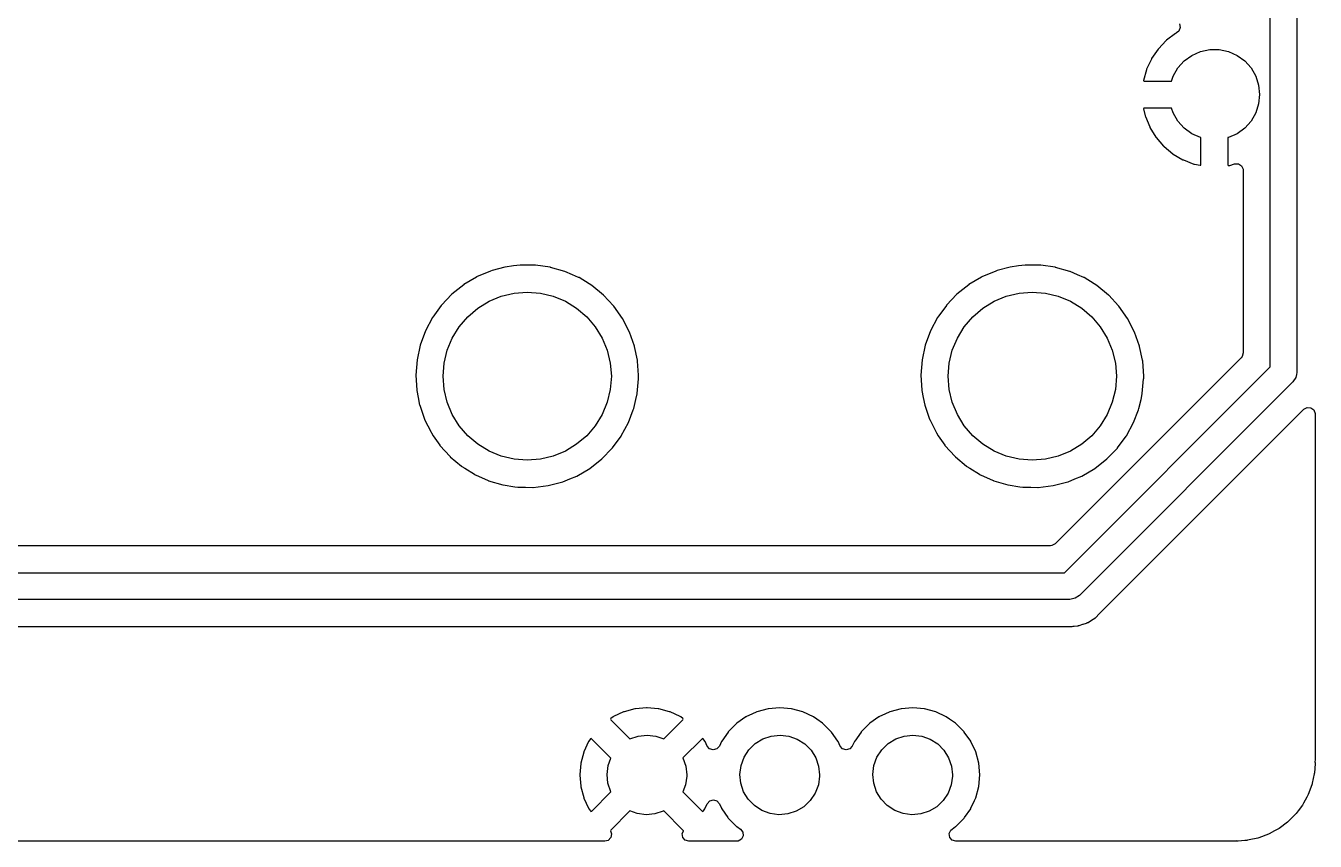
# Model space of a CAD drawing. Extents: x 191.4 to 239.9, y -111 to -57.3.
# Drawn here: x 215.64 to 239.89, y -110.97 to -95.63 of the extents above; entities that cross this region are included whole.
import ezdxf

# ---------------------------------------------------------------- set-up
doc = ezdxf.new("R2010")
doc.units = 0
doc.layers.add('BLACK', color=7, linetype='CONTINUOUS')

msp = doc.modelspace()

# ---------------------------------------------------------------- linework, layer by layer
at = {"layer": 'BLACK', "linetype": 'CONTINUOUS'}
for p, q in [((239.548, -90.6059), (239.548, -102.155)), ((239.048, -102.051), (239.048, -90.7095)), ((237.268, -95.7764), (237.097, -95.9043)), ((237.276, -95.7709), (237.268, -95.7764)), ((237.285, -95.7667), (237.276, -95.7709)), ((237.325, -95.7334), (237.285, -95.7667)), ((237.352, -95.6676), (237.325, -95.7334)), ((237.339, -95.5978), (237.352, -95.6676)), ((237.09, -95.9111), (236.943, -96.0651)), ((237.097, -95.9043), (237.09, -95.9111)), ((236.811, -96.258), (236.721, -96.4512)), ((236.816, -96.249), (236.811, -96.258)), ((236.936, -96.0731), (236.816, -96.249)), ((236.943, -96.0651), (236.936, -96.0731)), ((237.429, -96.2947), (237.573, -96.1903)), ((237.573, -96.1903), (237.735, -96.118)), ((237.735, -96.118), (237.909, -96.0811)), ((237.909, -96.0811), (238.087, -96.0811)), ((238.087, -96.0811), (238.261, -96.118)), ((238.261, -96.118), (238.423, -96.1903)), ((238.423, -96.1903), (238.567, -96.2947)), ((236.718, -96.4609), (236.662, -96.6606)), ((236.721, -96.4512), (236.718, -96.4609)), ((237.221, -96.5807), (237.31, -96.4268)), ((237.31, -96.4268), (237.429, -96.2947)), ((238.567, -96.2947), (238.686, -96.4268)), ((238.686, -96.4268), (238.775, -96.5807)), ((236.662, -96.6606), (236.664, -96.669)), ((236.664, -96.669), (236.676, -96.6724)), ((236.676, -96.6724), (237.192, -96.6724)), ((237.192, -96.6724), (237.221, -96.5807)), ((238.775, -96.5807), (238.829, -96.7497)), ((238.829, -96.7497), (238.848, -96.9264)), ((238.848, -96.9264), (238.829, -97.1031)), ((236.668, -97.1844), (236.666, -97.1944)), ((236.666, -97.1944), (236.697, -97.3288)), ((236.681, -97.1804), (236.668, -97.1844)), ((237.192, -97.1804), (236.681, -97.1804)), ((237.221, -97.2721), (237.192, -97.1804)), ((238.829, -97.1031), (238.775, -97.2721)), ((236.697, -97.3288), (236.7, -97.3387)), ((236.7, -97.3387), (236.78, -97.536)), ((237.31, -97.426), (237.221, -97.2721)), ((237.429, -97.5581), (237.31, -97.426)), ((238.686, -97.426), (238.567, -97.5581)), ((238.775, -97.2721), (238.686, -97.426)), ((236.78, -97.536), (236.784, -97.5452)), ((236.784, -97.5452), (236.896, -97.7268)), ((236.896, -97.7268), (236.902, -97.7351)), ((236.902, -97.7351), (237.041, -97.8961)), ((237.573, -97.6625), (237.429, -97.5581)), ((237.735, -97.7348), (237.573, -97.6625)), ((237.744, -97.7366), (237.735, -97.7348)), ((237.744, -98.2455), (237.744, -97.7366)), ((238.261, -97.7348), (238.252, -97.7366)), ((238.252, -97.7366), (238.252, -98.2449)), ((238.423, -97.6625), (238.261, -97.7348)), ((238.567, -97.5581), (238.423, -97.6625)), ((237.041, -97.8961), (237.049, -97.9033)), ((237.049, -97.9033), (237.212, -98.0393)), ((237.212, -98.0393), (237.221, -98.0452)), ((237.221, -98.0452), (237.405, -98.1527)), ((237.405, -98.1527), (237.414, -98.1571)), ((237.414, -98.1571), (237.613, -98.2331)), ((237.613, -98.2331), (237.623, -98.236)), ((237.623, -98.236), (237.726, -98.257)), ((237.726, -98.257), (237.74, -98.2558)), ((237.74, -98.2558), (237.744, -98.2455)), ((238.252, -98.2449), (238.256, -98.2588)), ((238.256, -98.2588), (238.269, -98.2608)), ((238.269, -98.2608), (238.276, -98.2599)), ((238.276, -98.2599), (238.286, -98.2578)), ((238.286, -98.2578), (238.377, -98.2306)), ((238.377, -98.2306), (238.448, -98.2302)), ((238.448, -98.2302), (238.508, -98.2682)), ((238.508, -98.2682), (238.538, -98.3327)), ((238.538, -98.3327), (238.539, -98.3513)), ((238.539, -98.3513), (238.539, -101.788)), ((224.812, -100.151), (224.657, -100.171)), ((224.936, -100.134), (224.812, -100.151)), ((224.94, -100.134), (224.936, -100.134)), ((224.936, -100.134), (224.936, -100.134)), ((224.944, -100.134), (224.94, -100.134)), ((225.076, -100.135), (224.944, -100.134)), ((224.944, -100.134), (224.944, -100.134)), ((225.225, -100.135), (225.076, -100.135)), ((225.229, -100.136), (225.225, -100.135)), ((225.503, -100.175), (225.229, -100.136)), ((234.312, -100.151), (234.157, -100.171)), ((234.436, -100.134), (234.312, -100.151)), ((234.44, -100.134), (234.436, -100.134)), ((234.436, -100.134), (234.436, -100.134)), ((234.444, -100.134), (234.44, -100.134)), ((234.576, -100.135), (234.444, -100.134)), ((234.444, -100.134), (234.444, -100.134)), ((234.725, -100.135), (234.576, -100.135)), ((234.729, -100.136), (234.725, -100.135)), ((235.003, -100.175), (234.729, -100.136)), ((224.117, -100.36), (223.879, -100.502)), ((224.12, -100.358), (224.117, -100.36)), ((224.383, -100.246), (224.12, -100.358)), ((224.409, -100.239), (224.383, -100.246)), ((224.653, -100.172), (224.409, -100.239)), ((224.657, -100.171), (224.653, -100.172)), ((224.653, -100.172), (224.653, -100.172)), ((225.507, -100.176), (225.503, -100.175)), ((225.503, -100.175), (225.503, -100.175)), ((225.511, -100.177), (225.507, -100.176)), ((225.777, -100.252), (225.511, -100.177)), ((225.511, -100.177), (225.511, -100.177)), ((225.781, -100.254), (225.777, -100.252)), ((225.777, -100.252), (225.777, -100.252)), ((225.923, -100.316), (225.781, -100.254)), ((226.038, -100.367), (225.923, -100.316)), ((226.042, -100.368), (226.038, -100.367)), ((226.038, -100.367), (226.038, -100.367)), ((226.046, -100.37), (226.042, -100.368)), ((226.236, -100.487), (226.046, -100.37)), ((226.046, -100.37), (226.046, -100.37)), ((233.617, -100.36), (233.379, -100.502)), ((233.62, -100.358), (233.617, -100.36)), ((233.883, -100.246), (233.62, -100.358)), ((233.909, -100.239), (233.883, -100.246)), ((234.153, -100.172), (233.909, -100.239)), ((234.157, -100.171), (234.153, -100.172)), ((234.153, -100.172), (234.153, -100.172)), ((235.007, -100.176), (235.003, -100.175)), ((235.003, -100.175), (235.003, -100.175)), ((235.011, -100.177), (235.007, -100.176)), ((235.277, -100.252), (235.011, -100.177)), ((235.011, -100.177), (235.011, -100.177)), ((235.281, -100.254), (235.277, -100.252)), ((235.277, -100.252), (235.277, -100.252)), ((235.423, -100.316), (235.281, -100.254)), ((235.538, -100.367), (235.423, -100.316)), ((235.542, -100.368), (235.538, -100.367)), ((235.538, -100.367), (235.538, -100.367)), ((235.546, -100.37), (235.542, -100.368)), ((235.736, -100.487), (235.546, -100.37)), ((235.546, -100.37), (235.546, -100.37)), ((223.876, -100.505), (223.653, -100.683)), ((223.879, -100.502), (223.876, -100.505)), ((223.879, -100.502), (223.879, -100.502)), ((224.824, -100.663), (225.072, -100.643)), ((225.072, -100.643), (225.319, -100.663)), ((226.285, -100.517), (226.236, -100.487)), ((226.506, -100.698), (226.285, -100.517)), ((233.376, -100.505), (233.153, -100.683)), ((233.379, -100.502), (233.376, -100.505)), ((233.379, -100.502), (233.379, -100.502)), ((234.324, -100.663), (234.572, -100.643)), ((234.572, -100.643), (234.819, -100.663)), ((235.785, -100.517), (235.736, -100.487)), ((236.006, -100.698), (235.785, -100.517)), ((223.455, -100.893), (223.293, -101.117)), ((223.457, -100.89), (223.455, -100.893)), ((223.455, -100.893), (223.455, -100.893)), ((223.653, -100.683), (223.457, -100.89)), ((224.142, -100.945), (224.353, -100.816)), ((224.353, -100.816), (224.583, -100.721)), ((224.583, -100.721), (224.824, -100.663)), ((225.319, -100.663), (225.56, -100.721)), ((225.56, -100.721), (225.79, -100.816)), ((225.79, -100.816), (226.001, -100.945)), ((226.509, -100.701), (226.506, -100.698)), ((226.695, -100.901), (226.509, -100.701)), ((226.509, -100.701), (226.509, -100.701)), ((232.955, -100.893), (232.793, -101.117)), ((232.957, -100.89), (232.955, -100.893)), ((232.955, -100.893), (232.955, -100.893)), ((233.153, -100.683), (232.957, -100.89)), ((233.642, -100.945), (233.853, -100.816)), ((233.853, -100.816), (234.083, -100.721)), ((234.083, -100.721), (234.324, -100.663)), ((234.819, -100.663), (235.06, -100.721)), ((235.06, -100.721), (235.29, -100.816)), ((235.29, -100.816), (235.501, -100.945)), ((236.009, -100.701), (236.006, -100.698)), ((236.195, -100.901), (236.009, -100.701)), ((236.009, -100.701), (236.009, -100.701)), ((223.291, -101.121), (223.157, -101.373)), ((223.293, -101.118), (223.291, -101.121)), ((223.293, -101.117), (223.293, -101.118)), ((223.792, -101.295), (223.953, -101.107)), ((223.953, -101.107), (224.142, -100.945)), ((226.001, -100.945), (226.19, -101.107)), ((226.19, -101.107), (226.351, -101.295)), ((226.7, -100.906), (226.695, -100.901)), ((226.864, -101.14), (226.7, -100.906)), ((232.791, -101.121), (232.657, -101.373)), ((232.793, -101.118), (232.791, -101.121)), ((232.793, -101.117), (232.793, -101.118)), ((233.292, -101.295), (233.453, -101.107)), ((233.453, -101.107), (233.642, -100.945)), ((235.501, -100.945), (235.69, -101.107)), ((235.69, -101.107), (235.851, -101.295)), ((236.2, -100.906), (236.195, -100.901)), ((236.364, -101.14), (236.2, -100.906)), ((223.157, -101.373), (223.059, -101.641)), ((223.662, -101.507), (223.792, -101.295)), ((226.351, -101.295), (226.481, -101.507)), ((226.995, -101.393), (226.864, -101.14)), ((232.657, -101.373), (232.559, -101.641)), ((233.162, -101.507), (233.292, -101.295)), ((235.851, -101.295), (235.981, -101.507)), ((236.495, -101.393), (236.364, -101.14)), ((223.567, -101.736), (223.662, -101.507)), ((226.481, -101.507), (226.576, -101.736)), ((227.09, -101.662), (226.995, -101.393)), ((233.067, -101.736), (233.162, -101.507)), ((235.981, -101.507), (236.076, -101.736)), ((236.59, -101.662), (236.495, -101.393)), ((223.059, -101.641), (222.999, -101.919)), ((223.509, -101.978), (223.567, -101.736)), ((226.576, -101.736), (226.634, -101.978)), ((227.091, -101.666), (227.09, -101.662)), ((227.144, -101.923), (227.091, -101.666)), ((232.559, -101.641), (232.499, -101.919)), ((233.009, -101.978), (233.067, -101.736)), ((236.076, -101.736), (236.134, -101.978)), ((236.591, -101.666), (236.59, -101.662)), ((236.644, -101.923), (236.591, -101.666)), ((238.519, -101.856), (238.502, -101.877)), ((238.539, -101.788), (238.519, -101.856)), ((222.999, -101.919), (222.976, -102.203)), ((223.49, -102.225), (223.509, -101.978)), ((226.634, -101.978), (226.654, -102.225)), ((227.148, -101.941), (227.144, -101.923)), ((227.166, -102.203), (227.148, -101.941)), ((232.499, -101.919), (232.476, -102.203)), ((232.99, -102.225), (233.009, -101.978)), ((238.502, -101.877), (235.003, -105.377)), ((235.177, -105.922), (239.048, -102.051)), ((236.134, -101.978), (236.154, -102.225)), ((236.648, -101.941), (236.644, -101.923)), ((236.667, -102.225), (236.648, -101.941)), ((222.976, -102.203), (222.993, -102.488)), ((223.509, -102.473), (223.49, -102.225)), ((226.654, -102.225), (226.634, -102.473)), ((227.147, -102.483), (227.166, -102.272)), ((227.167, -102.225), (227.166, -102.203)), ((227.166, -102.272), (227.167, -102.269)), ((227.166, -102.272), (227.166, -102.272)), ((227.167, -102.269), (227.167, -102.225)), ((232.476, -102.203), (232.493, -102.488)), ((233.009, -102.473), (232.99, -102.225)), ((239.474, -102.331), (235.457, -106.349)), ((236.154, -102.225), (236.134, -102.473)), ((236.647, -102.483), (236.666, -102.272)), ((236.666, -102.272), (236.667, -102.269)), ((236.666, -102.272), (236.666, -102.272)), ((236.667, -102.269), (236.667, -102.225)), ((239.528, -102.25), (239.474, -102.331)), ((239.474, -102.331), (239.474, -102.331)), ((239.54, -102.194), (239.528, -102.25)), ((239.548, -102.155), (239.54, -102.194)), ((239.548, -102.155), (239.548, -102.155)), ((222.993, -102.488), (222.994, -102.492)), ((222.994, -102.492), (222.994, -102.492)), ((222.994, -102.492), (223.02, -102.625)), ((223.567, -102.714), (223.509, -102.473)), ((226.634, -102.473), (226.576, -102.714)), ((227.117, -102.66), (227.14, -102.557)), ((227.14, -102.557), (227.141, -102.553)), ((227.14, -102.557), (227.14, -102.557)), ((227.141, -102.553), (227.147, -102.483)), ((232.493, -102.488), (232.494, -102.492)), ((232.494, -102.492), (232.494, -102.492)), ((232.494, -102.492), (232.52, -102.625)), ((233.067, -102.714), (233.009, -102.473)), ((236.134, -102.473), (236.076, -102.714)), ((236.617, -102.66), (236.64, -102.557)), ((236.64, -102.557), (236.641, -102.553)), ((236.64, -102.557), (236.64, -102.557)), ((236.641, -102.553), (236.647, -102.483)), ((223.02, -102.625), (223.048, -102.767)), ((223.048, -102.767), (223.049, -102.772)), ((223.049, -102.772), (223.049, -102.772)), ((223.049, -102.772), (223.139, -103.033)), ((223.662, -102.943), (223.567, -102.714)), ((226.576, -102.714), (226.481, -102.943)), ((227.076, -102.835), (227.078, -102.831)), ((227.078, -102.831), (227.117, -102.66)), ((232.52, -102.625), (232.548, -102.767)), ((232.548, -102.767), (232.549, -102.772)), ((232.549, -102.772), (232.549, -102.772)), ((232.549, -102.772), (232.639, -103.033)), ((233.162, -102.943), (233.067, -102.714)), ((236.076, -102.714), (235.981, -102.943)), ((236.576, -102.835), (236.578, -102.831)), ((236.578, -102.831), (236.617, -102.66)), ((239.678, -102.847), (239.74, -102.813)), ((239.74, -102.813), (239.811, -102.818)), ((239.811, -102.818), (239.868, -102.86)), ((223.139, -103.033), (223.14, -103.037)), ((223.14, -103.037), (223.142, -103.041)), ((223.142, -103.041), (223.262, -103.279)), ((223.792, -103.155), (223.662, -102.943)), ((226.481, -102.943), (226.351, -103.155)), ((226.977, -103.097), (227.066, -102.86)), ((227.066, -102.86), (227.076, -102.835)), ((227.076, -102.835), (227.076, -102.835)), ((232.639, -103.033), (232.64, -103.037)), ((232.64, -103.037), (232.642, -103.041)), ((232.642, -103.041), (232.762, -103.279)), ((233.292, -103.155), (233.162, -102.943)), ((235.826, -106.699), (239.678, -102.847)), ((235.981, -102.943), (235.851, -103.155)), ((236.477, -103.097), (236.566, -102.86)), ((236.566, -102.86), (236.576, -102.835)), ((236.576, -102.835), (236.576, -102.835)), ((239.868, -102.86), (239.893, -102.927)), ((239.893, -102.927), (239.893, -102.936)), ((239.893, -102.936), (239.893, -109.431)), ((223.262, -103.279), (223.268, -103.292)), ((223.268, -103.292), (223.304, -103.344)), ((223.953, -103.344), (223.792, -103.155)), ((226.351, -103.155), (226.19, -103.344)), ((226.841, -103.348), (226.977, -103.097)), ((232.762, -103.279), (232.768, -103.292)), ((232.768, -103.292), (232.804, -103.344)), ((233.453, -103.344), (233.292, -103.155)), ((235.851, -103.155), (235.69, -103.344)), ((236.341, -103.348), (236.477, -103.097)), ((223.304, -103.344), (223.425, -103.521)), ((223.425, -103.521), (223.429, -103.527)), ((223.429, -103.527), (223.621, -103.738)), ((224.142, -103.505), (223.953, -103.344)), ((224.353, -103.635), (224.142, -103.505)), ((226.001, -103.505), (225.79, -103.635)), ((226.19, -103.344), (226.001, -103.505)), ((226.675, -103.574), (226.838, -103.351)), ((226.838, -103.351), (226.841, -103.348)), ((232.804, -103.344), (232.925, -103.521)), ((232.925, -103.521), (232.929, -103.527)), ((232.929, -103.527), (233.121, -103.738)), ((233.642, -103.505), (233.453, -103.344)), ((233.853, -103.635), (233.642, -103.505)), ((235.501, -103.505), (235.29, -103.635)), ((235.69, -103.344), (235.501, -103.505)), ((236.175, -103.574), (236.338, -103.351)), ((236.338, -103.351), (236.341, -103.348)), ((223.621, -103.738), (223.625, -103.74)), ((223.625, -103.74), (223.837, -103.918)), ((224.583, -103.73), (224.353, -103.635)), ((224.824, -103.788), (224.583, -103.73)), ((225.072, -103.807), (224.824, -103.788)), ((225.319, -103.788), (225.072, -103.807)), ((225.56, -103.73), (225.319, -103.788)), ((225.79, -103.635), (225.56, -103.73)), ((226.249, -103.958), (226.474, -103.782)), ((226.474, -103.782), (226.672, -103.578)), ((226.672, -103.578), (226.675, -103.574)), ((226.675, -103.574), (226.675, -103.574)), ((233.121, -103.738), (233.125, -103.74)), ((233.125, -103.74), (233.337, -103.918)), ((234.083, -103.73), (233.853, -103.635)), ((234.324, -103.788), (234.083, -103.73)), ((234.572, -103.807), (234.324, -103.788)), ((234.819, -103.788), (234.572, -103.807)), ((235.06, -103.73), (234.819, -103.788)), ((235.29, -103.635), (235.06, -103.73)), ((235.749, -103.958), (235.974, -103.782)), ((235.974, -103.782), (236.172, -103.578)), ((236.172, -103.578), (236.175, -103.574)), ((236.175, -103.574), (236.175, -103.574)), ((223.837, -103.918), (223.837, -103.918)), ((223.837, -103.918), (223.84, -103.92)), ((223.84, -103.92), (223.896, -103.956)), ((223.896, -103.956), (224.078, -104.07)), ((226.003, -104.102), (226.249, -103.958)), ((233.337, -103.918), (233.337, -103.918)), ((233.337, -103.918), (233.34, -103.92)), ((233.34, -103.92), (233.396, -103.956)), ((233.396, -103.956), (233.578, -104.07)), ((235.503, -104.102), (235.749, -103.958)), ((224.078, -104.07), (224.078, -104.07)), ((224.078, -104.07), (224.081, -104.072)), ((224.081, -104.072), (224.152, -104.104)), ((224.152, -104.104), (224.337, -104.187)), ((224.337, -104.187), (224.337, -104.187)), ((224.337, -104.187), (224.341, -104.189)), ((224.341, -104.189), (224.345, -104.19)), ((224.345, -104.19), (224.345, -104.19)), ((224.345, -104.19), (224.61, -104.269)), ((224.61, -104.269), (224.61, -104.269)), ((224.61, -104.269), (224.615, -104.27)), ((224.615, -104.27), (224.619, -104.271)), ((224.619, -104.271), (224.619, -104.271)), ((224.619, -104.271), (224.837, -104.304)), ((225.181, -104.318), (225.464, -104.283)), ((225.464, -104.283), (225.74, -104.211)), ((225.74, -104.211), (225.744, -104.209)), ((225.744, -104.209), (225.872, -104.157)), ((225.744, -104.209), (225.744, -104.209)), ((225.872, -104.157), (226.003, -104.102)), ((233.578, -104.07), (233.578, -104.07)), ((233.578, -104.07), (233.581, -104.072)), ((233.581, -104.072), (233.652, -104.104)), ((233.652, -104.104), (233.837, -104.187)), ((233.837, -104.187), (233.837, -104.187)), ((233.837, -104.187), (233.841, -104.189)), ((233.841, -104.189), (233.845, -104.19)), ((233.845, -104.19), (233.845, -104.19)), ((233.845, -104.19), (234.11, -104.269)), ((234.11, -104.269), (234.11, -104.269)), ((234.11, -104.269), (234.115, -104.27)), ((234.115, -104.27), (234.119, -104.271)), ((234.119, -104.271), (234.119, -104.271)), ((234.119, -104.271), (234.337, -104.304)), ((234.681, -104.318), (234.964, -104.283)), ((234.964, -104.283), (235.24, -104.211)), ((235.24, -104.211), (235.244, -104.209)), ((235.244, -104.209), (235.372, -104.157)), ((235.244, -104.209), (235.244, -104.209)), ((235.372, -104.157), (235.503, -104.102)), ((224.837, -104.304), (224.896, -104.313)), ((224.896, -104.313), (225.041, -104.315)), ((225.041, -104.315), (225.177, -104.318)), ((225.177, -104.318), (225.177, -104.318)), ((225.177, -104.318), (225.181, -104.318)), ((234.337, -104.304), (234.396, -104.313)), ((234.396, -104.313), (234.541, -104.315)), ((234.541, -104.315), (234.677, -104.318)), ((234.677, -104.318), (234.677, -104.318)), ((234.677, -104.318), (234.681, -104.318)), ((234.914, -105.413), (205.066, -105.413)), ((234.941, -105.411), (234.914, -105.413)), ((235.003, -105.377), (234.941, -105.411)), ((204.999, -105.922), (235.177, -105.922)), ((235.28, -106.422), (205.103, -106.422)), ((235.376, -106.403), (235.28, -106.422)), ((235.457, -106.349), (235.376, -106.403)), ((235.457, -106.349), (235.457, -106.349)), ((235.77, -106.758), (235.823, -106.702)), ((235.823, -106.702), (235.826, -106.699)), ((205.365, -106.93), (235.213, -106.93)), ((235.213, -106.93), (235.232, -106.932)), ((235.232, -106.932), (235.246, -106.934)), ((235.246, -106.934), (235.246, -106.934)), ((235.246, -106.934), (235.254, -106.935)), ((235.254, -106.935), (235.261, -106.935)), ((235.261, -106.935), (235.306, -106.931)), ((235.261, -106.935), (235.261, -106.935)), ((235.306, -106.931), (235.316, -106.93)), ((235.316, -106.93), (235.324, -106.93)), ((235.324, -106.93), (235.338, -106.929)), ((235.338, -106.929), (235.353, -106.927)), ((235.353, -106.927), (235.357, -106.927)), ((235.357, -106.927), (235.423, -106.921)), ((235.423, -106.921), (235.423, -106.921)), ((235.423, -106.921), (235.43, -106.921)), ((235.43, -106.921), (235.437, -106.919)), ((235.437, -106.919), (235.443, -106.917)), ((235.443, -106.917), (235.449, -106.916)), ((235.449, -106.916), (235.456, -106.915)), ((235.456, -106.915), (235.525, -106.89)), ((235.525, -106.89), (235.529, -106.889)), ((235.529, -106.889), (235.591, -106.869)), ((235.591, -106.869), (235.598, -106.866)), ((235.591, -106.869), (235.591, -106.869)), ((235.598, -106.866), (235.604, -106.863)), ((235.604, -106.863), (235.61, -106.86)), ((235.61, -106.86), (235.615, -106.857)), ((235.615, -106.857), (235.622, -106.855)), ((235.622, -106.855), (235.683, -106.815)), ((235.683, -106.815), (235.687, -106.812)), ((235.687, -106.812), (235.749, -106.775)), ((235.749, -106.775), (235.758, -106.767)), ((235.758, -106.767), (235.761, -106.765)), ((235.758, -106.767), (235.758, -106.767)), ((235.761, -106.765), (235.764, -106.762)), ((235.764, -106.762), (235.77, -106.758)), ((226.686, -108.635), (226.644, -108.664)), ((226.695, -108.629), (226.686, -108.635)), ((226.885, -108.541), (226.695, -108.629)), ((226.895, -108.537), (226.885, -108.541)), ((227.097, -108.483), (226.895, -108.537)), ((227.108, -108.481), (227.097, -108.483)), ((227.316, -108.463), (227.108, -108.481)), ((227.327, -108.463), (227.316, -108.463)), ((227.535, -108.481), (227.327, -108.463)), ((227.546, -108.483), (227.535, -108.481)), ((227.748, -108.537), (227.546, -108.483)), ((227.758, -108.541), (227.748, -108.537)), ((227.948, -108.629), (227.758, -108.541)), ((227.958, -108.635), (227.948, -108.629)), ((227.998, -108.663), (227.958, -108.635)), ((229.185, -108.634), (229.014, -108.754)), ((229.19, -108.631), (229.185, -108.634)), ((229.185, -108.634), (229.185, -108.634)), ((229.195, -108.629), (229.19, -108.631)), ((229.296, -108.582), (229.195, -108.629)), ((229.195, -108.629), (229.195, -108.629)), ((229.39, -108.538), (229.296, -108.582)), ((229.602, -108.481), (229.39, -108.538)), ((229.822, -108.462), (229.602, -108.481)), ((230.041, -108.481), (229.822, -108.462)), ((230.254, -108.538), (230.041, -108.481)), ((230.453, -108.631), (230.254, -108.538)), ((230.516, -108.675), (230.453, -108.631)), ((231.685, -108.634), (231.514, -108.754)), ((231.69, -108.631), (231.685, -108.634)), ((231.685, -108.634), (231.685, -108.634)), ((231.695, -108.629), (231.69, -108.631)), ((231.796, -108.582), (231.695, -108.629)), ((231.695, -108.629), (231.695, -108.629)), ((231.89, -108.538), (231.796, -108.582)), ((232.102, -108.481), (231.89, -108.538)), ((232.322, -108.462), (232.102, -108.481)), ((232.541, -108.481), (232.322, -108.462)), ((232.754, -108.538), (232.541, -108.481)), ((232.953, -108.631), (232.754, -108.538)), ((233.016, -108.675), (232.953, -108.631)), ((226.644, -108.664), (226.636, -108.674)), ((226.636, -108.674), (226.643, -108.687)), ((226.643, -108.687), (227.002, -109.047)), ((227.64, -109.047), (228.001, -108.687)), ((228.007, -108.675), (227.998, -108.663)), ((228.001, -108.687), (228.007, -108.675)), ((229.01, -108.757), (228.854, -108.913)), ((229.014, -108.754), (229.01, -108.757)), ((229.014, -108.754), (229.014, -108.754)), ((230.626, -108.752), (230.516, -108.675)), ((230.634, -108.757), (230.626, -108.752)), ((230.789, -108.913), (230.634, -108.757)), ((231.51, -108.757), (231.354, -108.913)), ((231.514, -108.754), (231.51, -108.757)), ((231.514, -108.754), (231.514, -108.754)), ((233.126, -108.752), (233.016, -108.675)), ((233.134, -108.757), (233.126, -108.752)), ((233.289, -108.913), (233.134, -108.757)), ((226.226, -109.099), (226.137, -109.288)), ((226.231, -109.089), (226.226, -109.099)), ((226.259, -109.049), (226.231, -109.089)), ((226.271, -109.04), (226.259, -109.049)), ((226.283, -109.046), (226.271, -109.04)), ((226.644, -109.407), (226.283, -109.046)), ((227.002, -109.047), (227.161, -108.993)), ((227.002, -109.047), (227.002, -109.047)), ((227.161, -108.993), (227.327, -108.975)), ((227.327, -108.975), (227.493, -108.995)), ((227.493, -108.995), (227.64, -109.047)), ((228.359, -109.047), (228, -109.406)), ((228.373, -109.04), (228.359, -109.047)), ((228.383, -109.048), (228.373, -109.04)), ((228.412, -109.089), (228.383, -109.048)), ((228.418, -109.099), (228.412, -109.089)), ((228.457, -109.184), (228.418, -109.099)), ((228.725, -109.098), (228.686, -109.184)), ((228.728, -109.094), (228.725, -109.098)), ((228.725, -109.098), (228.725, -109.098)), ((228.731, -109.089), (228.728, -109.094)), ((228.851, -108.918), (228.731, -109.089)), ((228.854, -108.913), (228.851, -108.918)), ((228.851, -108.918), (228.851, -108.918)), ((229.24, -109.251), (229.36, -109.134)), ((229.36, -109.134), (229.502, -109.047)), ((229.502, -109.047), (229.661, -108.993)), ((229.661, -108.993), (229.827, -108.975)), ((229.827, -108.975), (229.993, -108.995)), ((229.993, -108.995), (230.15, -109.051)), ((230.15, -109.051), (230.292, -109.141)), ((230.793, -108.918), (230.789, -108.913)), ((230.913, -109.089), (230.793, -108.918)), ((230.793, -108.918), (230.793, -108.918)), ((230.916, -109.094), (230.913, -109.089)), ((230.918, -109.098), (230.916, -109.094)), ((230.957, -109.183), (230.918, -109.098)), ((230.918, -109.098), (230.918, -109.098)), ((231.225, -109.098), (231.186, -109.183)), ((231.228, -109.094), (231.225, -109.098)), ((231.225, -109.098), (231.225, -109.098)), ((231.231, -109.089), (231.228, -109.094)), ((231.351, -108.918), (231.231, -109.089)), ((231.354, -108.913), (231.351, -108.918)), ((231.351, -108.918), (231.351, -108.918)), ((231.74, -109.251), (231.86, -109.134)), ((231.86, -109.134), (232.002, -109.047)), ((232.002, -109.047), (232.161, -108.993)), ((232.161, -108.993), (232.327, -108.975)), ((232.327, -108.975), (232.493, -108.995)), ((232.493, -108.995), (232.65, -109.051)), ((232.65, -109.051), (232.792, -109.141)), ((233.293, -108.918), (233.289, -108.913)), ((233.413, -109.089), (233.293, -108.918)), ((233.293, -108.918), (233.293, -108.918)), ((233.416, -109.094), (233.413, -109.089)), ((233.418, -109.098), (233.416, -109.094)), ((233.418, -109.099), (233.418, -109.098)), ((233.418, -109.098), (233.418, -109.098)), ((233.509, -109.293), (233.418, -109.099)), ((226.134, -109.299), (226.079, -109.501)), ((226.137, -109.288), (226.134, -109.299)), ((228.502, -109.236), (228.457, -109.184)), ((228.57, -109.256), (228.502, -109.236)), ((228.639, -109.237), (228.57, -109.256)), ((228.686, -109.184), (228.639, -109.237)), ((229.15, -109.392), (229.24, -109.251)), ((230.292, -109.141), (230.409, -109.259)), ((230.409, -109.259), (230.498, -109.401)), ((231.003, -109.235), (230.957, -109.183)), ((231.071, -109.256), (231.003, -109.235)), ((231.139, -109.236), (231.071, -109.256)), ((231.186, -109.183), (231.139, -109.236)), ((231.65, -109.392), (231.74, -109.251)), ((232.792, -109.141), (232.909, -109.259)), ((232.909, -109.259), (232.998, -109.401)), ((233.566, -109.506), (233.509, -109.293)), ((226.078, -109.511), (226.059, -109.72)), ((226.079, -109.501), (226.078, -109.511)), ((226.572, -109.715), (226.593, -109.549)), ((226.593, -109.549), (226.644, -109.407)), ((228, -109.406), (228.053, -109.559)), ((228.053, -109.559), (228.072, -109.725)), ((229.072, -109.715), (229.093, -109.549)), ((229.093, -109.549), (229.15, -109.392)), ((230.498, -109.401), (230.553, -109.559)), ((230.553, -109.559), (230.572, -109.725)), ((231.572, -109.715), (231.593, -109.549)), ((231.593, -109.549), (231.65, -109.392)), ((232.998, -109.401), (233.053, -109.559)), ((233.053, -109.559), (233.072, -109.725)), ((233.585, -109.725), (233.566, -109.506)), ((239.891, -109.515), (239.879, -109.684)), ((239.892, -109.45), (239.888, -109.474)), ((239.888, -109.474), (239.889, -109.483)), ((239.889, -109.483), (239.889, -109.483)), ((239.889, -109.483), (239.89, -109.489)), ((239.89, -109.489), (239.891, -109.515)), ((239.893, -109.431), (239.892, -109.45)), ((226.059, -109.72), (226.059, -109.731)), ((226.059, -109.731), (226.078, -109.939)), ((226.588, -109.881), (226.572, -109.715)), ((228.071, -109.746), (228.048, -109.912)), ((228.072, -109.725), (228.071, -109.746)), ((229.088, -109.881), (229.072, -109.715)), ((230.571, -109.746), (230.548, -109.912)), ((230.572, -109.725), (230.571, -109.746)), ((231.588, -109.881), (231.572, -109.715)), ((233.071, -109.746), (233.048, -109.912)), ((233.072, -109.725), (233.071, -109.746)), ((233.566, -109.945), (233.585, -109.725)), ((239.876, -109.702), (239.838, -109.877)), ((239.879, -109.684), (239.876, -109.702)), ((226.078, -109.939), (226.079, -109.95)), ((226.079, -109.95), (226.134, -110.152)), ((226.284, -110.404), (226.643, -110.044)), ((226.641, -110.04), (226.588, -109.881)), ((226.643, -110.044), (226.641, -110.04)), ((228.048, -109.912), (227.998, -110.043)), ((227.998, -110.043), (228.36, -110.404)), ((229.141, -110.04), (229.088, -109.881)), ((229.227, -110.183), (229.141, -110.04)), ((230.489, -110.068), (230.396, -110.207)), ((230.548, -109.912), (230.489, -110.068)), ((231.641, -110.04), (231.588, -109.881)), ((231.727, -110.183), (231.641, -110.04)), ((232.989, -110.068), (232.896, -110.207)), ((233.048, -109.912), (232.989, -110.068)), ((233.509, -110.157), (233.566, -109.945)), ((239.754, -110.108), (239.735, -110.143)), ((239.761, -110.092), (239.754, -110.108)), ((239.83, -109.909), (239.761, -110.092)), ((239.835, -109.892), (239.83, -109.909)), ((239.838, -109.877), (239.835, -109.892)), ((226.134, -110.152), (226.137, -110.162)), ((226.137, -110.162), (226.226, -110.352)), ((226.226, -110.352), (226.231, -110.361)), ((228.412, -110.361), (228.418, -110.352)), ((228.418, -110.352), (228.457, -110.267)), ((228.457, -110.267), (228.504, -110.213)), ((228.504, -110.213), (228.572, -110.194)), ((228.572, -110.194), (228.64, -110.214)), ((228.64, -110.214), (228.686, -110.267)), ((228.686, -110.267), (228.725, -110.352)), ((228.725, -110.352), (228.725, -110.352)), ((228.725, -110.352), (228.728, -110.357)), ((229.344, -110.303), (229.227, -110.183)), ((229.483, -110.395), (229.344, -110.303)), ((230.275, -110.323), (230.131, -110.408)), ((230.396, -110.207), (230.275, -110.323)), ((231.844, -110.303), (231.727, -110.183)), ((231.983, -110.395), (231.844, -110.303)), ((232.775, -110.323), (232.631, -110.408)), ((232.896, -110.207), (232.775, -110.323)), ((233.416, -110.357), (233.418, -110.352)), ((233.418, -110.352), (233.487, -110.204)), ((233.418, -110.352), (233.418, -110.352)), ((233.487, -110.204), (233.509, -110.157)), ((239.651, -110.294), (239.57, -110.402)), ((239.661, -110.279), (239.651, -110.294)), ((239.672, -110.258), (239.661, -110.279)), ((239.735, -110.143), (239.672, -110.258)), ((226.231, -110.361), (226.26, -110.402)), ((226.26, -110.402), (226.27, -110.411)), ((226.27, -110.411), (226.284, -110.404)), ((227.004, -110.402), (226.642, -110.764)), ((227.14, -110.453), (227.004, -110.402)), ((227.306, -110.475), (227.14, -110.453)), ((227.472, -110.46), (227.306, -110.475)), ((227.631, -110.408), (227.472, -110.46)), ((227.64, -110.403), (227.631, -110.408)), ((228, -110.763), (227.64, -110.403)), ((228.36, -110.404), (228.372, -110.411)), ((228.372, -110.411), (228.384, -110.401)), ((228.384, -110.401), (228.412, -110.361)), ((228.728, -110.357), (228.731, -110.361)), ((228.731, -110.361), (228.731, -110.361)), ((228.731, -110.361), (228.844, -110.524)), ((228.844, -110.524), (228.854, -110.537)), ((228.854, -110.537), (229.01, -110.693)), ((229.64, -110.453), (229.483, -110.395)), ((229.806, -110.475), (229.64, -110.453)), ((229.972, -110.46), (229.806, -110.475)), ((230.131, -110.408), (229.972, -110.46)), ((232.14, -110.453), (231.983, -110.395)), ((232.306, -110.475), (232.14, -110.453)), ((232.472, -110.46), (232.306, -110.475)), ((232.631, -110.408), (232.472, -110.46)), ((233.134, -110.693), (233.289, -110.537)), ((233.289, -110.537), (233.299, -110.524)), ((233.299, -110.524), (233.413, -110.361)), ((233.413, -110.361), (233.416, -110.357)), ((233.413, -110.361), (233.413, -110.361)), ((239.522, -110.464), (239.385, -110.602)), ((239.534, -110.45), (239.522, -110.464)), ((239.57, -110.402), (239.534, -110.45)), ((226.642, -110.764), (226.635, -110.777)), ((226.635, -110.777), (226.635, -110.778)), ((226.635, -110.778), (226.657, -110.835)), ((226.657, -110.835), (226.643, -110.905)), ((227.988, -110.828), (228.008, -110.782)), ((227.998, -110.899), (227.988, -110.828)), ((228.008, -110.778), (228, -110.763)), ((228.008, -110.782), (228.008, -110.778)), ((229.01, -110.693), (229.014, -110.696)), ((229.014, -110.696), (229.014, -110.696)), ((229.014, -110.696), (229.081, -110.743)), ((229.081, -110.743), (229.126, -110.799)), ((229.126, -110.799), (229.133, -110.869)), ((233.009, -110.828), (233.039, -110.764)), ((233.019, -110.899), (233.009, -110.828)), ((233.039, -110.764), (233.062, -110.743)), ((233.062, -110.743), (233.129, -110.696)), ((233.129, -110.696), (233.134, -110.693)), ((233.129, -110.696), (233.129, -110.696)), ((239.029, -110.833), (239.012, -110.841)), ((239.129, -110.778), (239.029, -110.833)), ((239.2, -110.74), (239.129, -110.778)), ((239.215, -110.73), (239.2, -110.74)), ((239.371, -110.613), (239.215, -110.73)), ((239.385, -110.602), (239.371, -110.613)), ((226.532, -110.972), (204.754, -110.972)), ((226.594, -110.956), (226.532, -110.972)), ((226.643, -110.905), (226.594, -110.956)), ((228.044, -110.952), (227.998, -110.899)), ((228.112, -110.972), (228.044, -110.952)), ((229.009, -110.972), (228.112, -110.972)), ((229.04, -110.969), (229.009, -110.972)), ((229.101, -110.933), (229.04, -110.969)), ((229.133, -110.869), (229.101, -110.933)), ((233.066, -110.952), (233.019, -110.899)), ((233.134, -110.972), (233.066, -110.952)), ((238.36, -110.972), (233.134, -110.972)), ((238.376, -110.971), (238.36, -110.972)), ((238.398, -110.968), (238.376, -110.971)), ((238.407, -110.967), (238.398, -110.968)), ((238.398, -110.968), (238.398, -110.968)), ((238.416, -110.969), (238.407, -110.967)), ((238.425, -110.969), (238.416, -110.969)), ((238.442, -110.969), (238.425, -110.969)), ((238.572, -110.96), (238.442, -110.969)), ((238.604, -110.958), (238.572, -110.96)), ((238.622, -110.955), (238.604, -110.958)), ((238.649, -110.949), (238.622, -110.955)), ((238.813, -110.914), (238.649, -110.949)), ((238.83, -110.909), (238.813, -110.914)), ((239.012, -110.841), (238.83, -110.909))]:
    msp.add_line(p, q, dxfattribs=at)

doc.saveas('drawing.dxf')
